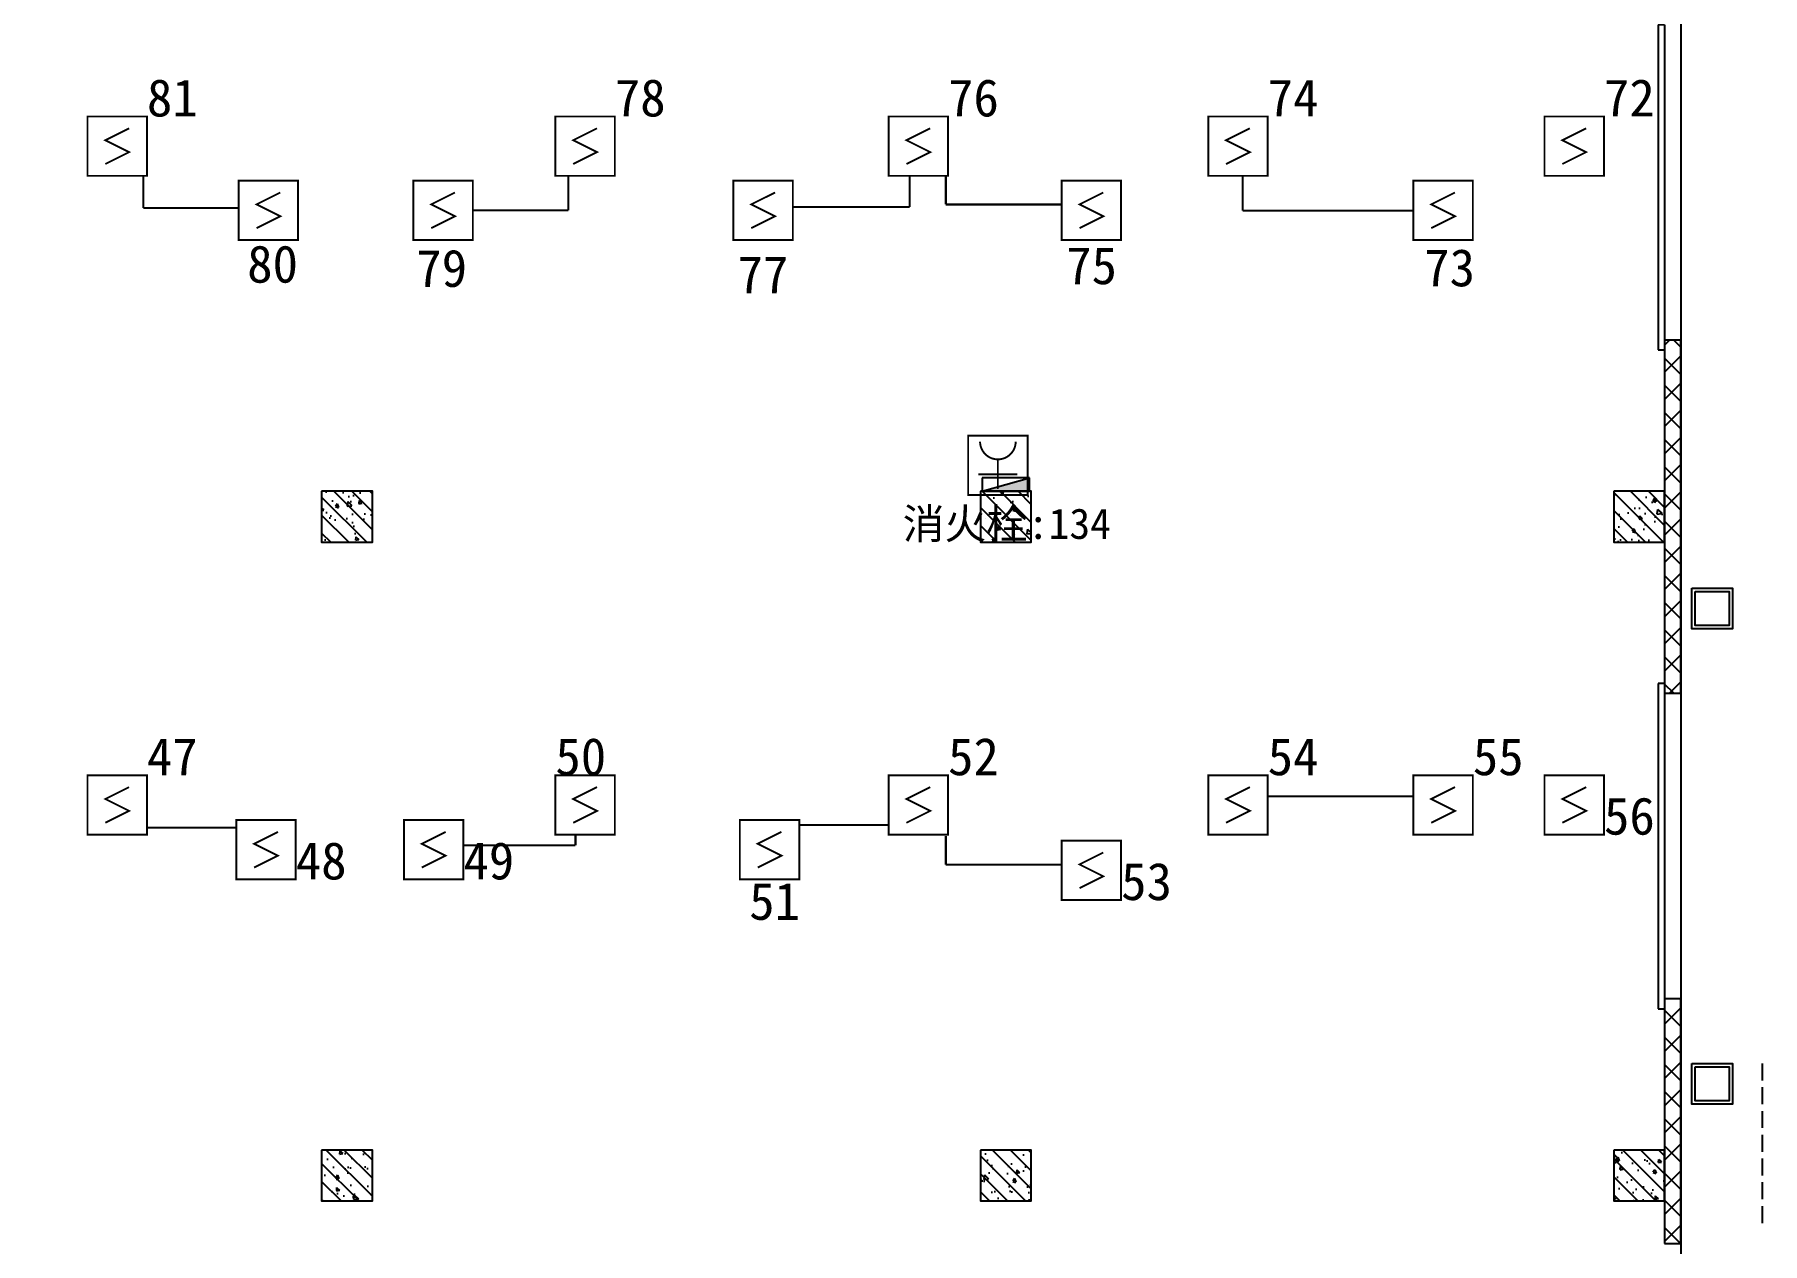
# Model space of a CAD drawing. Header units: millimetres. Extents: x -633009578 to 5705885, y -633235091 to 2571734.
# Drawn here: x 3392219 to 3417660, y 2078035 to 2095835 of the extents above; entities that cross this region are included whole.
import ezdxf

# ---------------------------------------------------------------- set-up
doc = ezdxf.new("R2010")
doc.units = ezdxf.units.MM
doc.header["$LTSCALE"] = 1000
doc.header["$MEASUREMENT"] = 0
doc.linetypes.add('DASH', pattern=[0.35, 0.25, -0.1])
doc.layers.get('0').update_dxf_attribs({"color": 9})
for name, color, linetype in [('000000000000电气', 7, 'Continuous'), ('3T_WOOD', 21, 'Continuous'), ('A-COLUM(柱)', 255, 'Continuous'), ('A-DOOR(门）', 4, 'Continuous'), ('A-F-AREA(计算)', 5, 'Continuous'), ('A-HATH(填充)', 8, 'Continuous'), ('A-ROOF-G(钢构)', 25, 'Continuous'), ('A-ST-O(室外)', 54, 'Continuous'), ('EQUIP_消火栓', 7, 'Continuous'), ('WALL', 9, 'Continuous'), ('电-强电平面-线缆', 3, 'Continuous'), ('设备-消防', 3, 'Continuous')]:
    doc.layers.add(name, color=color, linetype=linetype)
doc.styles.add('IDQSTYLE', font='simhei.ttf', dxfattribs={"width": 0.707, "bigfont": 'hztxt.shx'})
doc.styles.add('宋体', font='simhei.ttf')
pattern_1 = [(45, (850121.4751960551, 677964.29318137), (-200.0002033111466, 200.0002033111467), []), (135, (850121.4751960551, 677964.29318137), (-200.0002033111467, -200.0002033111466), [])]

# ---------------------------------------------------------------- blocks, each defined once
blk = doc.blocks.new('HC001224')
at = {"color": 0, "linetype": 'Continuous', "const_width": 0.2}
blk.add_lwpolyline([(-3.125, 3.125), (3.125, 3.125), (3.125, -3.125), (-3.125, -3.125)], close=True, dxfattribs=at)
blk.add_lwpolyline([(1.25, 1.875), (-1.25, 0.625), (1.25, -0.625), (-1.25, -1.875)], dxfattribs=at)
at = {"color": 0, "style": 'IDQSTYLE', "width": 0.7}
blk.add_attdef('PSFHATT', (5.125, -3.125), '', height=2.5, dxfattribs=at)
blk = doc.blocks.new('HC001552')
at = {"color": 0, "linetype": 'Continuous', "const_width": 0.2}
blk.add_lwpolyline([(-3.125, 3.125), (3.125, 3.125), (3.125, -3.125), (-3.125, -3.125)], close=True, dxfattribs=at)
blk.add_lwpolyline([(-1.875, 2.5, 0.1989123673796508), (-1.325825214724788, 1.174174785275256, 0.1989123673796632), (-1.010554351787499e-15, 0.625, 0.1989123673796561), (1.325825214724758, 1.174174785275198, 0.1989123673796527), (1.875, 2.5)], format="xyb", dxfattribs=at)
for points in [[(-1.4210854715202e-14, 0.625), (0, -2.5)], [(-2.062500000000007, -0.9375000000000071), (2.062499999999993, -0.9374999999999931)]]:
    blk.add_lwpolyline(points, dxfattribs=at)
at = {"color": 0, "style": 'IDQSTYLE', "width": 0.7}
blk.add_attdef('PSFHATT', (5.125, -3.125), '', height=2.5, dxfattribs=at)
blk = doc.blocks.new('$TwtSys$00000434')
for p, q in [((-0.5, 0.5), (-0.5, -0.5)), ((-0.5, -0.5), (0.5, 0.5)), ((0.5, 0.5), (-0.5, 0.5)), ((0.5, -0.5), (0.5, 0.5)), ((-0.5, -0.5), (0.5, -0.5))]:
    blk.add_line(p, q)
blk.add_solid([(0.5, -0.5), (0.5, 0.5), (-0.5, -0.5)])
blk = doc.blocks.new('G$CC85EE94B')
at = {"layer": 'EQUIP_消火栓', "xscale": 700, "yscale": 200, "zscale": 700, "rotation": 359.9999949910436}
blk.add_blockref('$TwtSys$00000434', (-8949.999991256278, 28225.00000000373), dxfattribs=at)
blk = doc.blocks.new('$DorLib2D$00000126')
at = {"color": 0, "linetype": 'Continuous'}
for p, q in [((-0.5319999999956053, 0.5), (-0.5319999999956053, 0.900000000000091)), ((0.5320000000047003, 0.900000000000091), (0.5320000000047003, 0.5000000000002274))]:
    blk.add_line(p, q, dxfattribs=at)
at = {"color": 0, "linetype": 'DASH'}
for p, q in [((-0.5319999999956053, 0.900000000000091), (0.5320000000047003, 0.900000000000091)), ((-0.5319999999956053, 0.5), (0.5320000000047003, 0.5000000000002274))]:
    blk.add_line(p, q, dxfattribs=at)
blk = doc.blocks.new('_FZH')
h = blk.add_hatch()
h.set_pattern_fill('钢筋混凝土', color=256, scale=0.1, style=0)
h.set_pattern_definition([(45, (0, 0), (-0.1767766952966369, 0.1767766952966369), []), (50, (0, 0), (0.7172601826007535, -0.06275213498259512), [0.07500000000000001, -0.8250000000000001]), (355, (0, 0), (-0.138751333613, 0.7521921337000119), [0.06, -0.66]), (100.4514, (0.05977168000000001, -0.00522934), (0.5785093817140216, 0.6894395420609536), [0.06374019, -0.701142112]), (46.1842, (0, 0.2), (1.067241048625645, -0.1655190143290181), [0.1125, -1.2375]), (96.6356, (0.088936745, 0.186206693), (0.9346627055487033, 0.9741178709004418), [0.095610288, -1.051713]), (351.1842, (0, 0.2), (0.9346619451336272, 0.9741186009253247), [0.09000000000000001, -0.9900000000000001]), (21, (0.1, 0.15), (0.5969070521184617, -0.4026188906653388), [0.07500000000000001, -0.8250000000000001]), (326, (0.1, 0.15), (0.2433153319215824, 0.7251500450468529), [0.06, -0.66]), (71.4514, (0.149742233, 0.116448394), (0.84022262858149, 0.3225304967099524), [0.06374019, -0.701142112]), (37.50000000000001, (0, 0), (0.01215985531729062, 0.3328938538313115), [0, -0.652, 0, -0.67, 0, -0.6625000000000001]), (7.499999999999999, (0, 0), (0.2630695374421486, 0.3944117118823603), [0, -0.382, 0, -0.637, 0, -0.2525]), (-32.5, (-0.223, 0), (0.533822436172409, -0.02255487173437976), [0, -0.25, 0, -0.78, 0, -1.035]), (-42.5, (-0.323, 0), (0.5831861693423862, 0.1001049823323177), [0, -0.325, 0, -0.518, 0, -0.735])])
h.paths.add_polyline_path([(-0.5, -0.5), (0.5, -0.5), (0.5, 0.5), (-0.5, 0.5)])
blk.add_lwpolyline([(-0.5, -0.5), (0.5, -0.5), (0.5, 0.5), (-0.5, 0.5)], close=True)

msp = doc.modelspace()

# ---------------------------------------------------------------- hatches: boundary and pattern name
at = {"layer": 'A-HATH(填充)'}
h = msp.add_hatch(dxfattribs=at)
h.set_pattern_fill('多孔材料', color=256, scale=100, style=0)
h.set_pattern_definition(pattern_1)
h.paths.add_polyline_path([(3416219.994031783, 2091334.629172785), (3416219.994031783, 2086134.629172276), (3416459.994031775, 2086134.629172276), (3416459.994031776, 2091334.629172785)])
h = msp.add_hatch(dxfattribs=at)
h.set_pattern_fill('多孔材料', color=256, scale=100, style=0)
h.set_pattern_definition(pattern_1)
h.paths.add_polyline_path([(3416219.994031783, 2081634.629172785), (3416219.994031783, 2078034.62917431), (3416459.994031774, 2078034.62917431), (3416459.994031774, 2081634.629172785)])

# ---------------------------------------------------------------- linework, layer by layer
at = {"layer": 'A-DOOR(门）'}
for p, q in [((3416459.99403178, 2095834.629172627), (3416459.99403178, 2091334.629172627)), ((3416459.99403178, 2086134.629172626), (3416459.99403178, 2081634.629172626))]:
    msp.add_line(p, q, dxfattribs=at)
at = {"layer": 'A-F-AREA(计算)'}
msp.add_lwpolyline([(3282179.994031782, 2196074.629172625), (3416459.994031782, 2196074.629172625), (3416459.994031782, 2059994.629172625), (3282179.994031782, 2059994.629172625)], close=True, dxfattribs=at)
at = {"layer": 'A-ROOF-G(钢构)'}
for points in [[(3416619.994031763, 2087684.629172627), (3417219.994031763, 2087684.629172627), (3417219.994031763, 2087084.629172627), (3416619.994031763, 2087084.629172627)], [(3416669.994031763, 2087634.629172627), (3417169.994031763, 2087634.629172627), (3417169.994031763, 2087134.629172627), (3416669.994031763, 2087134.629172627)], [(3416619.994031763, 2080684.629172625), (3417219.994031763, 2080684.629172625), (3417219.994031763, 2080084.629172625), (3416619.994031763, 2080084.629172625)], [(3416669.994031763, 2080634.629172625), (3417169.994031763, 2080634.629172625), (3417169.994031763, 2080134.629172625), (3416669.994031763, 2080134.629172625)]]:
    msp.add_lwpolyline(points, close=True, dxfattribs=at)
at = {"layer": 'A-ST-O(室外)', "linetype": 'DASH'}
msp.add_lwpolyline([(3417659.997059, 2078334.629569355), (3417659.997446893, 2080684.629172626)], dxfattribs=at)
at = {"layer": 'WALL'}
for p, q in [((3416219.994031783, 2091334.629172785), (3416219.994031783, 2086134.629172276)), ((3416459.994031776, 2091334.629172785), (3416219.994031783, 2091334.629172785)), ((3416459.994031775, 2086134.629172276), (3416459.994031776, 2091334.629172785)), ((3416219.994031783, 2086134.629172276), (3416459.994031775, 2086134.629172276)), ((3416219.994031783, 2081634.629172785), (3416219.994031783, 2078034.62917431)), ((3416459.994031774, 2081634.629172785), (3416219.994031783, 2081634.629172785)), ((3416459.994031774, 2078034.62917431), (3416459.994031774, 2081634.629172785)), ((3416219.994031783, 2078034.62917431), (3416459.994031774, 2078034.62917431))]:
    msp.add_line(p, q, dxfattribs=at)
at = {"layer": '电-强电平面-线缆', "color": 1, "linetype": 'Continuous', "const_width": 30}
for points in [[(3393820.555812739, 2093280.602915172), (3393820.555812739, 2093753.736902182)], [(3400076.33163976, 2093246.396923559), (3400076.33163976, 2093753.736902182)], [(3405104.312844572, 2093297.426379361), (3405104.312844572, 2093753.736902182)], [(3405636.396873903, 2093332.340993606), (3405636.396873903, 2093753.736902182)], [(3410009.105124285, 2093243.0909729), (3410009.105124285, 2093753.736902182)], [(3393820.555812739, 2093280.602915172), (3395224.503877623, 2093280.602915172)], [(3403383.962728217, 2093297.426379361), (3405104.312844572, 2093297.426379361)], [(3405636.396873903, 2093332.340993606), (3407342.252960838, 2093332.340993606)], [(3398671.504751411, 2093246.396923559), (3400076.33163976, 2093246.396923559)], [(3410009.105124285, 2093243.0909729), (3412520.778210077, 2093243.0909729)], [(3410374.971814688, 2084617.331166727), (3412520.778210077, 2084617.331166727)], [(3393873.88910075, 2084158.58106111), (3395189.980375963, 2084158.58106111)], [(3403478.902357788, 2084195.531996483), (3404794.066170753, 2084195.531996483)], [(3398533.410744767, 2083894.864393075), (3400183.656575549, 2083894.864393075)], [(3400183.656575549, 2083894.864393075), (3400183.656575549, 2084053.736902182)], [(3405636.396873903, 2083613.975275868), (3405636.396873903, 2084035.371184444)], [(3405636.396873903, 2083613.975275868), (3407342.252960838, 2083613.975275868)]]:
    msp.add_lwpolyline(points, dxfattribs=at)

# ---------------------------------------------------------------- block references
at = {"layer": '3T_WOOD'}
msp.add_blockref('G$CC85EE94B', (3415469.99403178, 2060984.629172624), dxfattribs=at)
at = {"layer": 'A-COLUM(柱)', "xscale": 750, "yscale": 750, "zscale": 750, "rotation": 270}
for p in [(3396819.99403178, 2088734.629172626), (3406519.99403178, 2088734.629172626), (3415844.99403178, 2088734.629172626), (3396819.99403178, 2079034.629172626), (3406519.99403178, 2079034.629172626), (3415844.99403178, 2079034.629172626)]:
    msp.add_blockref('_FZH', p, dxfattribs=at)
at = {"layer": 'A-DOOR(门）', "xscale": -4500, "yscale": 240, "zscale": 4500, "rotation": 89.99999999999999}
for p in [(3416339.99403178, 2093584.629172627), (3416339.99403178, 2083884.629172626)]:
    msp.add_blockref('$DorLib2D$00000126', p, dxfattribs=at)
at = {"layer": '设备-消防', "xscale": 140, "yscale": 140, "zscale": 140}
for name, p in [('HC001224', (3393436.38910075, 2094191.236902182)), ('HC001224', (3400325.082234526, 2094191.236902182)), ('HC001224', (3405231.566170753, 2094191.236902182)), ('HC001224', (3409937.471814688, 2094191.236902182)), ('HC001224', (3414889.267846846, 2094191.236902182)), ('HC001224', (3395662.003877623, 2093246.396923559)), ('HC001224', (3398234.004751411, 2093246.396923559)), ('HC001224', (3402946.462728217, 2093246.396923559)), ('HC001224', (3407779.752960838, 2093246.396923559)), ('HC001224', (3412958.278210077, 2093246.396923559)), ('HC001552', (3406402.763438605, 2089491.895599421)), ('HC001224', (3393436.38910075, 2084491.236902182)), ('HC001224', (3400325.082234526, 2084491.236902182)), ('HC001224', (3405231.566170753, 2084491.236902182)), ('HC001224', (3409937.471814688, 2084491.236902182)), ('HC001224', (3412958.278210077, 2084491.236902182)), ('HC001224', (3414889.267846846, 2084491.236902182)), ('HC001224', (3395627.480375963, 2083831.838020446)), ('HC001224', (3398095.910744767, 2083831.838020446)), ('HC001224', (3403041.402357788, 2083831.838020446)), ('HC001224', (3407779.752960838, 2083528.031205821))]:
    msp.add_blockref(name, p, dxfattribs=at)

# ---------------------------------------------------------------- texts
at = {"layer": '000000000000电气', "color": 1, "lineweight": 35, "style": '宋体'}
for s, p in [('81', (3393873.88910075, 2094628.736902182)), ('78', (3400762.582234526, 2094628.736902182)), ('76', (3405669.066170753, 2094628.736902182)), ('74', (3410374.971814688, 2094628.736902182)), ('72', (3415326.767846846, 2094628.736902182)), ('80', (3395349.62554892, 2092181.423782715)), ('79', (3397839.59469486, 2092119.174554067)), ('77', (3402570.536072148, 2092025.800711094)), ('75', (3407408.012988408, 2092158.790821671)), ('73', (3412679.912080619, 2092127.666207346)), ('47', (3393873.88910075, 2084928.736902182)), ('50', (3399887.582234526, 2084928.736902182)), ('52', (3405669.066170753, 2084928.736902182)), ('54', (3410374.971814688, 2084928.736902182)), ('55', (3413395.778210077, 2084928.736902182)), ('56', (3415326.767846846, 2084053.736902182)), ('48', (3396064.980375963, 2083394.338020446)), ('49', (3398533.410744767, 2083394.338020446)), ('53', (3408217.252960838, 2083090.531205821)), ('51', (3402741.161906958, 2082799.54664071))]:
    msp.add_text(s, height=550, dxfattribs=at).set_placement(p)
at = {"layer": '000000000000电气', "color": 4, "lineweight": 35, "style": '宋体'}
msp.add_text('消火栓:134', height=450, dxfattribs=at).set_placement((3405001.991726188, 2088408.244621214))

doc.saveas('drawing.dxf')
